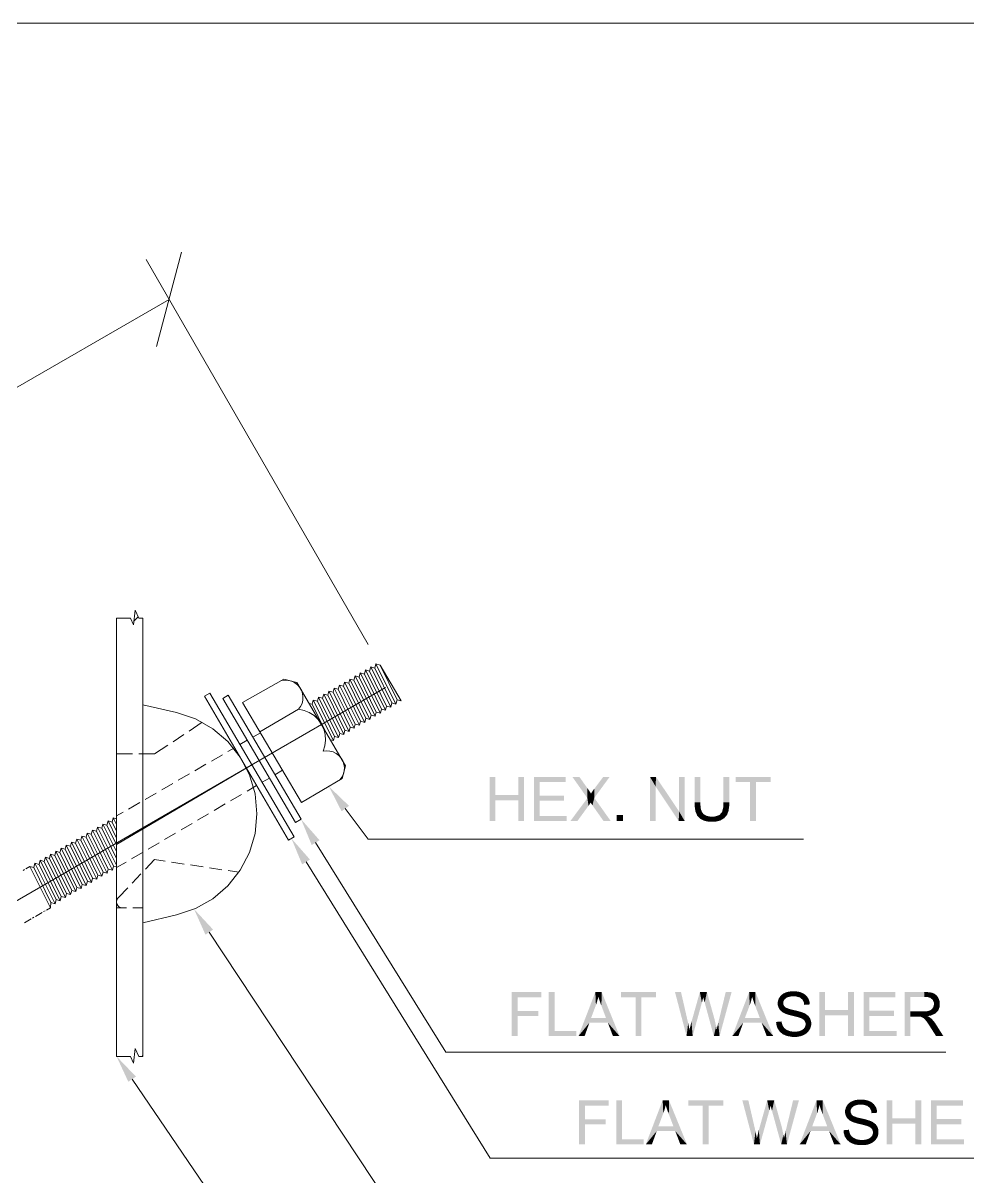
# Model space of a CAD drawing. Header units: millimetres. Extents: x 2 to 579, y 1 to 405.
# Drawn here: x 221.03 to 239.55, y 128.63 to 151.24 of the extents above; entities that cross this region are included whole.
import ezdxf

# ---------------------------------------------------------------- set-up
doc = ezdxf.new("R2010")
doc.units = ezdxf.units.MM
doc.linetypes.add('XKITLINE00', pattern=[0])
doc.layers.add('LinkedObject', color=7, linetype='Continuous', lineweight=0)

# ---------------------------------------------------------------- blocks, each defined once
blk = doc.blocks.new('*A4')
at = {"layer": 'LinkedObject'}
for color, points in [(7, [(230.288, 136.115), (230.174, 135.606), (230.174, 136.47)]), (7, [(230.288, 136.115), (230.174, 136.47), (230.288, 136.47)]), (7, [(230.851, 136.47), (230.737, 136.115), (230.737, 136.47)]), (7, [(230.737, 136.013), (230.737, 136.115), (230.851, 136.47)]), (7, [(230.737, 136.013), (230.851, 136.47), (230.851, 135.606)]), (7, [(231.157, 136.104), (231.043, 135.606), (231.043, 136.47)]), (7, [(231.157, 136.104), (231.043, 136.47), (231.157, 136.368)]), (7, [(231.667, 136.368), (231.043, 136.47), (231.667, 136.47)]), (7, [(231.157, 136.368), (231.043, 136.47), (231.667, 136.368)]), (7, [(231.934, 136.47), (232.091, 136.054), (231.797, 136.47)]), (7, [(232.091, 136.25), (232.091, 136.054), (231.934, 136.47)]), (7, [(232.226, 136.06), (232.228, 136.24), (232.526, 136.47)]), (7, [(232.526, 136.47), (232.228, 136.24), (232.401, 136.47)]), (7, [(233.319, 136.47), (233.428, 136.285), (233.319, 135.606)]), (7, [(233.428, 136.285), (233.319, 136.47), (233.436, 136.47)]), (7, [(233.428, 136.285), (233.436, 136.47), (233.881, 135.606)]), (7, [(233.881, 135.606), (233.436, 136.47), (233.889, 135.792)]), (7, [(233.999, 136.47), (233.889, 135.792), (233.889, 136.47)]), (7, [(233.999, 135.606), (233.889, 135.792), (233.999, 136.47)]), (7, [(234.307, 136.47), (234.193, 135.971), (234.193, 136.47)]), (7, [(234.307, 135.972), (234.193, 135.971), (234.307, 136.47)]), (7, [(234.872, 136.47), (234.758, 135.972), (234.758, 136.47)]), (7, [(234.872, 135.971), (234.758, 135.972), (234.872, 136.47)]), (7, [(234.997, 136.47), (235.282, 136.368), (234.997, 136.368)]), (7, [(235.396, 136.368), (235.282, 136.368), (234.997, 136.47)]), (7, [(235.396, 136.368), (234.997, 136.47), (235.682, 136.47)]), (7, [(235.282, 135.606), (235.396, 136.368), (235.396, 135.606)]), (7, [(235.282, 136.368), (235.396, 136.368), (235.282, 135.606)]), (7, [(235.396, 136.368), (235.682, 136.47), (235.682, 136.368)]), (6, [(227.417, 135.904), (227.272, 135.797), (227.022, 136.284)]), (7, [(230.288, 136.013), (230.174, 135.606), (230.288, 136.115)]), (7, [(230.288, 136.115), (230.737, 136.013), (230.288, 136.013)]), (7, [(230.737, 136.115), (230.737, 136.013), (230.288, 136.115)]), (7, [(231.157, 136.002), (231.043, 135.606), (231.157, 136.104)]), (7, [(231.635, 136.002), (231.157, 136.104), (231.635, 136.104)]), (7, [(231.157, 136.002), (231.157, 136.104), (231.635, 136.002)]), (7, [(232.116, 136.215), (232.091, 136.054), (232.091, 136.25)]), (7, [(232.15, 136.162), (232.091, 136.054), (232.116, 136.215)]), (7, [(232.16, 136.144), (232.091, 136.054), (232.15, 136.162)]), (7, [(232.091, 136.054), (232.16, 136.144), (232.226, 136.06)]), (7, [(232.174, 136.166), (232.226, 136.06), (232.16, 136.144)]), (7, [(232.208, 136.215), (232.226, 136.06), (232.174, 136.166)]), (7, [(232.228, 136.24), (232.226, 136.06), (232.208, 136.215)]), (7, [(233.319, 135.606), (233.428, 136.285), (233.428, 135.606)]), (7, [(230.174, 135.606), (230.288, 136.013), (230.288, 135.606)]), (7, [(230.737, 136.013), (230.851, 135.606), (230.737, 135.606)]), (7, [(231.157, 135.708), (231.043, 135.606), (231.157, 136.002)]), (7, [(232.091, 136.054), (232.113, 135.906), (231.757, 135.606)]), (7, [(231.757, 135.606), (232.113, 135.906), (231.895, 135.606)]), (7, [(232.226, 136.06), (232.154, 135.968), (232.091, 136.054)]), (7, [(232.113, 135.906), (232.091, 136.054), (232.12, 135.915)]), (7, [(232.12, 135.915), (232.091, 136.054), (232.14, 135.946)]), (7, [(232.14, 135.946), (232.091, 136.054), (232.154, 135.968)]), (7, [(232.154, 135.968), (232.226, 136.06), (232.163, 135.954)]), (7, [(232.163, 135.954), (232.226, 136.06), (232.181, 135.927)]), (7, [(232.181, 135.927), (232.226, 136.06), (232.19, 135.914)]), (7, [(232.19, 135.914), (232.226, 136.06), (232.408, 135.606)]), (7, [(232.408, 135.606), (232.226, 136.06), (232.549, 135.606)]), (7, [(234.307, 135.972), (234.193, 135.903), (234.193, 135.971)]), (7, [(234.307, 135.915), (234.193, 135.903), (234.307, 135.972)]), (7, [(234.307, 135.915), (234.226, 135.755), (234.193, 135.903)]), (7, [(234.193, 135.903), (234.226, 135.755), (234.209, 135.794)]), (7, [(234.317, 135.832), (234.226, 135.755), (234.307, 135.915)]), (7, [(234.731, 135.78), (234.872, 135.971), (234.843, 135.764)]), (7, [(234.758, 135.89), (234.872, 135.971), (234.731, 135.78)]), (7, [(234.872, 135.971), (234.758, 135.89), (234.758, 135.972)]), (7, [(234.843, 135.764), (234.872, 135.971), (234.857, 135.803)]), (7, [(234.857, 135.803), (234.872, 135.971), (234.872, 135.906)]), (6, [(226.839, 135.231), (226.686, 135.136), (226.477, 135.642)]), (7, [(231.043, 135.606), (231.157, 135.708), (231.687, 135.606)]), (7, [(231.687, 135.606), (231.157, 135.708), (231.687, 135.708)]), (7, [(232.787, 135.727), (232.666, 135.606), (232.666, 135.727)]), (7, [(232.787, 135.606), (232.666, 135.606), (232.787, 135.727)]), (7, [(233.889, 135.792), (233.999, 135.606), (233.881, 135.606)]), (7, [(234.226, 135.755), (234.317, 135.832), (234.328, 135.806)]), (7, [(234.338, 135.779), (234.226, 135.755), (234.328, 135.806)]), (7, [(234.338, 135.779), (234.336, 135.634), (234.226, 135.755)]), (7, [(234.226, 135.755), (234.336, 135.634), (234.242, 135.715)]), (7, [(234.242, 135.715), (234.336, 135.634), (234.297, 135.654)]), (7, [(234.374, 135.738), (234.336, 135.634), (234.338, 135.779)]), (7, [(234.336, 135.634), (234.374, 135.738), (234.4, 135.723)]), (7, [(234.425, 135.709), (234.336, 135.634), (234.4, 135.723)]), (7, [(234.425, 135.709), (234.535, 135.592), (234.336, 135.634)]), (7, [(234.488, 135.695), (234.535, 135.592), (234.425, 135.709)]), (7, [(234.535, 135.592), (234.488, 135.695), (234.525, 135.695)]), (7, [(234.588, 135.695), (234.535, 135.592), (234.525, 135.695)]), (7, [(234.535, 135.592), (234.588, 135.695), (234.597, 135.592)]), (7, [(234.736, 135.64), (234.588, 135.695), (234.678, 135.723)]), (7, [(234.698, 135.616), (234.588, 135.695), (234.736, 135.64)]), (7, [(234.597, 135.592), (234.588, 135.695), (234.698, 135.616)]), (7, [(234.704, 135.752), (234.775, 135.664), (234.678, 135.723)]), (7, [(234.678, 135.723), (234.775, 135.664), (234.736, 135.64)]), (7, [(234.843, 135.764), (234.704, 135.752), (234.731, 135.78)]), (7, [(234.828, 135.726), (234.704, 135.752), (234.843, 135.764)]), (7, [(234.775, 135.664), (234.704, 135.752), (234.828, 135.726)]), (7, [(234.336, 135.634), (234.535, 135.592), (234.375, 135.613)]), (7, [(234.375, 135.613), (234.535, 135.592), (234.474, 135.592)]), (6, [(226.651, 134.852), (226.498, 134.757), (226.289, 135.263)]), (6, [(224.753, 133.479), (224.603, 133.379), (224.38, 133.879)]), (7, [(230.722, 131.887), (230.608, 131.392), (230.608, 132.256)]), (7, [(230.722, 131.887), (230.608, 132.256), (230.722, 132.154)]), (7, [(231.191, 132.154), (230.608, 132.256), (231.191, 132.256)]), (7, [(230.722, 132.154), (230.608, 132.256), (231.191, 132.154)]), (7, [(231.448, 132.256), (231.334, 131.392), (231.334, 132.256)]), (7, [(231.448, 131.494), (231.334, 131.392), (231.448, 132.256)]), (7, [(232.247, 132.256), (232.258, 132), (231.915, 131.392)]), (7, [(232.258, 132), (232.247, 132.256), (232.273, 132.041)]), (7, [(232.273, 132.041), (232.247, 132.256), (232.296, 132.124)]), (7, [(232.296, 132.124), (232.247, 132.256), (232.305, 132.166)]), (7, [(232.37, 132.256), (232.305, 132.166), (232.247, 132.256)]), (7, [(232.305, 132.166), (232.37, 132.256), (232.315, 132.13)]), (7, [(232.315, 132.13), (232.37, 132.256), (232.346, 132.04)]), (7, [(232.346, 132.04), (232.37, 132.256), (232.366, 131.986)]), (7, [(232.366, 131.986), (232.37, 132.256), (232.456, 131.747)]), (7, [(232.456, 131.747), (232.37, 132.256), (232.492, 131.654)]), (7, [(232.492, 131.654), (232.37, 132.256), (232.722, 131.392)]), (7, [(232.749, 132.256), (233.034, 132.154), (232.749, 132.154)]), (7, [(233.148, 132.154), (233.034, 132.154), (232.749, 132.256)]), (7, [(233.148, 132.154), (232.749, 132.256), (233.434, 132.256)]), (7, [(233.148, 132.154), (233.434, 132.256), (233.434, 132.154)]), (7, [(233.926, 132.256), (234.035, 131.392), (233.808, 132.256)]), (7, [(234.056, 131.69), (234.035, 131.392), (233.926, 132.256)]), (7, [(234.296, 132.256), (234.336, 132.05), (234.132, 131.673)]), (7, [(234.336, 132.05), (234.296, 132.256), (234.342, 132.071)]), (7, [(234.342, 132.071), (234.296, 132.256), (234.355, 132.122)]), (7, [(234.355, 132.122), (234.296, 132.256), (234.362, 132.152)]), (7, [(234.434, 132.256), (234.362, 132.152), (234.296, 132.256)]), (7, [(234.362, 132.152), (234.434, 132.256), (234.364, 132.142)]), (7, [(234.364, 132.142), (234.434, 132.256), (234.378, 132.092)]), (7, [(234.378, 132.092), (234.434, 132.256), (234.39, 132.05)]), (7, [(234.39, 132.05), (234.434, 132.256), (234.557, 131.819)]), (7, [(234.918, 132.256), (234.668, 131.701), (234.803, 132.256)]), (7, [(234.682, 131.392), (234.668, 131.701), (234.918, 132.256)]), (7, [(235.262, 132.256), (235.274, 132), (234.93, 131.392)]), (7, [(235.274, 132), (235.262, 132.256), (235.288, 132.041)]), (7, [(235.288, 132.041), (235.262, 132.256), (235.312, 132.124)]), (7, [(235.312, 132.124), (235.262, 132.256), (235.32, 132.166)]), (7, [(235.385, 132.256), (235.32, 132.166), (235.262, 132.256)]), (7, [(235.32, 132.166), (235.385, 132.256), (235.331, 132.13)]), (7, [(235.331, 132.13), (235.385, 132.256), (235.361, 132.04)]), (7, [(235.361, 132.04), (235.385, 132.256), (235.381, 131.986)]), (7, [(235.381, 131.986), (235.385, 132.256), (235.472, 131.747)]), (7, [(235.472, 131.747), (235.385, 132.256), (235.507, 131.654)]), (7, [(235.507, 131.654), (235.385, 132.256), (235.738, 131.392)]), (7, [(236.004, 132.256), (236.08, 132.17), (235.969, 132.242)]), (7, [(236.084, 132.271), (236.08, 132.17), (236.004, 132.256)]), (7, [(236.127, 132.271), (236.08, 132.17), (236.084, 132.271)]), (7, [(236.08, 132.17), (236.127, 132.271), (236.132, 132.17)]), (7, [(236.127, 132.271), (236.181, 132.17), (236.132, 132.17)]), (7, [(236.26, 132.256), (236.127, 132.271), (236.175, 132.271)]), (7, [(236.296, 132.24), (236.127, 132.271), (236.26, 132.256)]), (7, [(236.257, 132.149), (236.127, 132.271), (236.296, 132.24)]), (7, [(236.181, 132.17), (236.127, 132.271), (236.257, 132.149)]), (7, [(236.751, 131.901), (236.637, 131.392), (236.637, 132.256)]), (7, [(236.751, 131.901), (236.637, 132.256), (236.751, 132.256)]), (7, [(237.315, 132.256), (237.201, 131.901), (237.201, 132.256)]), (7, [(237.201, 131.799), (237.201, 131.901), (237.315, 132.256)]), (7, [(237.201, 131.799), (237.315, 132.256), (237.315, 131.392)]), (7, [(237.621, 131.89), (237.507, 131.392), (237.507, 132.256)]), (7, [(237.621, 131.89), (237.507, 132.256), (237.621, 132.154)]), (7, [(238.131, 132.154), (237.507, 132.256), (238.131, 132.256)]), (7, [(237.621, 132.154), (237.507, 132.256), (238.131, 132.154)]), (7, [(238.425, 131.875), (238.311, 131.392), (238.311, 132.256)]), (7, [(238.311, 132.256), (238.425, 132.161), (238.425, 131.875)]), (7, [(238.698, 132.161), (238.311, 132.256), (238.693, 132.256)]), (7, [(238.425, 132.161), (238.311, 132.256), (238.698, 132.161)]), (7, [(238.693, 132.256), (238.746, 132.161), (238.698, 132.161)]), (7, [(238.839, 132.245), (238.693, 132.256), (238.751, 132.256)]), (7, [(238.869, 132.233), (238.693, 132.256), (238.839, 132.245)]), (7, [(238.816, 132.142), (238.693, 132.256), (238.869, 132.233)]), (7, [(238.746, 132.161), (238.693, 132.256), (238.816, 132.142)]), (7, [(233.034, 131.392), (233.148, 132.154), (233.148, 131.392)]), (7, [(233.034, 132.154), (233.148, 132.154), (233.034, 131.392)]), (7, [(234.132, 131.673), (234.336, 132.05), (234.154, 131.392)]), (7, [(234.557, 131.819), (234.57, 131.392), (234.39, 132.05)]), (7, [(235.861, 132.155), (235.823, 132.033), (235.842, 132.127)]), (7, [(235.957, 132.113), (235.823, 132.033), (235.861, 132.155)]), (7, [(235.842, 132.127), (235.823, 132.033), (235.823, 132.065)]), (7, [(235.933, 132.067), (235.823, 132.033), (235.957, 132.113)]), (7, [(235.823, 132.033), (235.933, 132.067), (235.933, 132.04)]), (7, [(235.933, 132.017), (235.823, 132.033), (235.933, 132.04)]), (7, [(235.823, 132.033), (235.933, 132.017), (235.823, 132.003)]), (7, [(235.879, 132.184), (235.981, 132.132), (235.861, 132.155)]), (7, [(235.861, 132.155), (235.981, 132.132), (235.957, 132.113)]), (7, [(235.933, 132.227), (235.981, 132.132), (235.879, 132.184)]), (7, [(236.004, 132.151), (235.933, 132.227), (235.969, 132.242)]), (7, [(235.981, 132.132), (235.933, 132.227), (236.004, 132.151)]), (7, [(235.969, 132.242), (236.08, 132.17), (236.004, 132.151)]), (7, [(236.296, 132.24), (236.282, 132.128), (236.257, 132.149)]), (7, [(236.333, 132.225), (236.282, 132.128), (236.296, 132.24)]), (7, [(236.282, 132.128), (236.333, 132.225), (236.308, 132.107)]), (7, [(236.308, 132.107), (236.333, 132.225), (236.409, 132.149)]), (7, [(236.409, 132.149), (236.337, 132.045), (236.308, 132.107)]), (7, [(236.409, 132.149), (236.333, 132.225), (236.389, 132.179)]), (7, [(236.429, 132.119), (236.337, 132.045), (236.409, 132.149)]), (7, [(236.45, 132.051), (236.337, 132.045), (236.429, 132.119)]), (7, [(236.452, 132.013), (236.337, 132.045), (236.45, 132.051)]), (7, [(236.337, 132.045), (236.452, 132.013), (236.342, 132.004)]), (7, [(238.869, 132.233), (238.838, 132.122), (238.816, 132.142)]), (7, [(238.899, 132.221), (238.838, 132.122), (238.869, 132.233)]), (7, [(238.838, 132.122), (238.899, 132.221), (238.861, 132.102)]), (7, [(238.861, 132.102), (238.899, 132.221), (238.964, 132.151)]), (7, [(238.964, 132.151), (238.883, 132.052), (238.861, 132.102)]), (7, [(238.871, 131.961), (239, 132.021), (238.941, 131.866)]), (7, [(238.883, 132), (239, 132.021), (238.871, 131.961)]), (7, [(238.982, 132.121), (238.883, 132.052), (238.964, 132.151)]), (7, [(239, 132.056), (238.883, 132.052), (238.982, 132.121)]), (7, [(239, 132.021), (238.883, 132.052), (239, 132.056)]), (7, [(238.883, 132.052), (239, 132.021), (238.883, 132.021)]), (7, [(239, 132.021), (238.883, 132), (238.883, 132.021)]), (7, [(238.964, 132.151), (238.899, 132.221), (238.947, 132.18)]), (7, [(238.941, 131.866), (239, 132.021), (238.971, 131.897)]), (7, [(238.971, 131.897), (239, 132.021), (239, 131.975)]), (7, [(230.722, 131.785), (230.608, 131.392), (230.722, 131.887)]), (7, [(231.128, 131.785), (230.722, 131.887), (231.128, 131.887)]), (7, [(230.722, 131.785), (230.722, 131.887), (231.128, 131.785)]), (7, [(231.915, 131.392), (232.258, 132), (232.163, 131.747)]), (7, [(234.58, 131.737), (234.57, 131.392), (234.557, 131.819)]), (7, [(234.93, 131.392), (235.274, 132), (235.178, 131.747)]), (7, [(235.823, 132.003), (235.933, 132.017), (235.839, 131.949)]), (7, [(235.839, 131.949), (235.933, 132.017), (235.854, 131.925)]), (7, [(235.854, 131.925), (235.933, 132.017), (235.95, 131.979)]), (7, [(235.95, 131.979), (235.915, 131.861), (235.854, 131.925)]), (7, [(235.854, 131.925), (235.915, 131.861), (235.869, 131.901)]), (7, [(235.967, 131.964), (235.915, 131.861), (235.95, 131.979)]), (7, [(235.915, 131.861), (235.967, 131.964), (235.946, 131.845)]), (7, [(235.946, 131.845), (235.967, 131.964), (235.983, 131.949)]), (7, [(235.946, 131.845), (235.983, 131.949), (235.969, 131.832)]), (7, [(235.969, 131.832), (235.983, 131.949), (236.053, 131.805)]), (7, [(236.053, 131.805), (235.983, 131.949), (236.069, 131.918)]), (7, [(236.053, 131.805), (236.069, 131.918), (236.112, 131.791)]), (7, [(236.112, 131.791), (236.069, 131.918), (236.139, 131.902)]), (7, [(236.112, 131.791), (236.139, 131.902), (236.172, 131.776)]), (7, [(236.172, 131.776), (236.139, 131.902), (236.209, 131.886)]), (7, [(236.172, 131.776), (236.209, 131.886), (236.249, 131.755)]), (7, [(236.249, 131.755), (236.209, 131.886), (236.266, 131.748)]), (7, [(236.266, 131.748), (236.209, 131.886), (236.293, 131.738)]), (7, [(236.304, 131.859), (236.293, 131.738), (236.209, 131.886)]), (7, [(236.33, 131.847), (236.293, 131.738), (236.304, 131.859)]), (7, [(236.293, 131.738), (236.33, 131.847), (236.332, 131.713)]), (7, [(236.332, 131.713), (236.33, 131.847), (236.368, 131.83)]), (7, [(236.332, 131.713), (236.368, 131.83), (236.344, 131.697)]), (7, [(236.344, 131.697), (236.368, 131.83), (236.356, 131.682)]), (7, [(236.368, 131.83), (236.442, 131.759), (236.356, 131.682)]), (7, [(236.442, 131.759), (236.368, 131.83), (236.424, 131.786)]), (7, [(236.751, 131.799), (236.637, 131.392), (236.751, 131.901)]), (7, [(236.637, 131.392), (236.751, 131.799), (236.751, 131.392)]), (7, [(236.751, 131.901), (237.201, 131.799), (236.751, 131.799)]), (7, [(237.201, 131.901), (237.201, 131.799), (236.751, 131.901)]), (7, [(237.201, 131.799), (237.315, 131.392), (237.201, 131.392)]), (7, [(237.621, 131.788), (237.507, 131.392), (237.621, 131.89)]), (7, [(238.099, 131.788), (237.621, 131.89), (238.099, 131.89)]), (7, [(237.621, 131.788), (237.621, 131.89), (238.099, 131.788)]), (7, [(238.425, 131.875), (238.425, 131.776), (238.311, 131.392)]), (7, [(238.557, 131.776), (238.425, 131.875), (238.67, 131.875)]), (7, [(238.425, 131.776), (238.425, 131.875), (238.557, 131.776)]), (7, [(238.557, 131.776), (238.67, 131.875), (238.579, 131.776)]), (7, [(238.579, 131.776), (238.67, 131.875), (238.611, 131.774)]), (7, [(238.611, 131.774), (238.67, 131.875), (238.621, 131.772)]), (7, [(238.621, 131.772), (238.67, 131.875), (238.634, 131.769)]), (7, [(238.634, 131.769), (238.67, 131.875), (238.66, 131.757)]), (7, [(238.66, 131.757), (238.67, 131.875), (238.709, 131.875)]), (7, [(238.66, 131.757), (238.709, 131.875), (238.673, 131.749)]), (7, [(238.709, 131.875), (238.757, 131.785), (238.673, 131.749)]), (7, [(238.771, 131.883), (238.757, 131.785), (238.709, 131.875)]), (7, [(238.757, 131.785), (238.771, 131.883), (238.819, 131.794)]), (7, [(238.793, 131.892), (238.941, 131.866), (238.771, 131.883)]), (7, [(238.911, 131.834), (238.771, 131.883), (238.941, 131.866)]), (7, [(238.819, 131.794), (238.771, 131.883), (238.911, 131.834)]), (7, [(238.815, 131.9), (238.941, 131.866), (238.793, 131.892)]), (7, [(238.941, 131.866), (238.815, 131.9), (238.848, 131.926)]), (7, [(238.86, 131.943), (238.941, 131.866), (238.848, 131.926)]), (7, [(238.871, 131.961), (238.941, 131.866), (238.86, 131.943)]), (7, [(230.608, 131.392), (230.722, 131.785), (230.722, 131.392)]), (7, [(232.13, 131.654), (231.915, 131.392), (232.163, 131.747)]), (7, [(231.915, 131.392), (232.13, 131.654), (232.036, 131.392)]), (7, [(232.163, 131.747), (232.492, 131.654), (232.13, 131.654)]), (7, [(232.456, 131.747), (232.492, 131.654), (232.163, 131.747)]), (7, [(232.492, 131.654), (232.722, 131.392), (232.592, 131.392)]), (7, [(234.067, 131.645), (234.035, 131.392), (234.056, 131.69)]), (7, [(234.085, 131.557), (234.035, 131.392), (234.067, 131.645)]), (7, [(234.109, 131.582), (234.154, 131.392), (234.092, 131.513)]), (7, [(234.129, 131.662), (234.154, 131.392), (234.109, 131.582)]), (7, [(234.132, 131.673), (234.154, 131.392), (234.129, 131.662)]), (7, [(234.614, 131.585), (234.57, 131.392), (234.58, 131.737)]), (7, [(234.625, 131.513), (234.57, 131.392), (234.614, 131.585)]), (7, [(234.655, 131.648), (234.682, 131.392), (234.633, 131.554)]), (7, [(234.668, 131.701), (234.682, 131.392), (234.655, 131.648)]), (7, [(235.146, 131.654), (234.93, 131.392), (235.178, 131.747)]), (7, [(234.93, 131.392), (235.146, 131.654), (235.051, 131.392)]), (7, [(235.178, 131.747), (235.507, 131.654), (235.146, 131.654)]), (7, [(235.472, 131.747), (235.507, 131.654), (235.178, 131.747)]), (7, [(235.507, 131.654), (235.738, 131.392), (235.607, 131.392)]), (7, [(235.903, 131.647), (235.791, 131.67), (235.899, 131.679)]), (7, [(235.791, 131.67), (235.839, 131.515), (235.793, 131.626)]), (7, [(235.903, 131.647), (235.839, 131.515), (235.791, 131.67)]), (7, [(235.793, 131.626), (235.839, 131.515), (235.816, 131.549)]), (7, [(235.921, 131.593), (235.839, 131.515), (235.903, 131.647)]), (7, [(235.839, 131.515), (235.921, 131.593), (235.861, 131.48)]), (7, [(235.861, 131.48), (235.921, 131.593), (235.923, 131.429)]), (7, [(235.935, 131.573), (235.923, 131.429), (235.921, 131.593)]), (7, [(235.949, 131.552), (235.923, 131.429), (235.935, 131.573)]), (7, [(236.356, 131.57), (236.458, 131.537), (236.343, 131.553)]), (7, [(236.356, 131.682), (236.442, 131.759), (236.368, 131.647)]), (7, [(236.356, 131.57), (236.478, 131.636), (236.458, 131.537)]), (7, [(236.368, 131.607), (236.478, 131.636), (236.356, 131.57)]), (7, [(236.368, 131.647), (236.442, 131.759), (236.46, 131.732)]), (7, [(236.368, 131.647), (236.46, 131.732), (236.368, 131.627)]), (7, [(236.368, 131.627), (236.46, 131.732), (236.368, 131.607)]), (7, [(236.46, 131.732), (236.478, 131.636), (236.368, 131.607)]), (7, [(236.458, 131.537), (236.478, 131.636), (236.478, 131.602)]), (7, [(236.478, 131.636), (236.46, 131.732), (236.478, 131.671)]), (7, [(237.621, 131.494), (237.507, 131.392), (237.621, 131.788)]), (7, [(238.311, 131.392), (238.425, 131.776), (238.425, 131.392)]), (7, [(238.673, 131.749), (238.757, 131.785), (238.686, 131.741)]), (7, [(238.757, 131.785), (238.715, 131.712), (238.686, 131.741)]), (7, [(238.78, 131.775), (238.715, 131.712), (238.757, 131.785)]), (7, [(238.715, 131.712), (238.78, 131.775), (238.731, 131.691)]), (7, [(238.731, 131.691), (238.78, 131.775), (238.747, 131.671)]), (7, [(238.747, 131.671), (238.78, 131.775), (238.826, 131.742)]), (7, [(238.826, 131.742), (238.788, 131.611), (238.747, 131.671)]), (7, [(238.826, 131.742), (238.78, 131.775), (238.814, 131.753)]), (7, [(238.851, 131.719), (238.788, 131.611), (238.826, 131.742)]), (7, [(238.899, 131.662), (238.788, 131.611), (238.851, 131.719)]), (7, [(238.788, 131.611), (238.899, 131.662), (238.813, 131.572)]), (7, [(238.813, 131.572), (238.899, 131.662), (238.921, 131.628)]), (7, [(238.813, 131.572), (238.921, 131.628), (238.927, 131.392)]), (7, [(238.927, 131.392), (238.921, 131.628), (239.07, 131.392)]), (7, [(231.334, 131.392), (231.448, 131.494), (231.873, 131.392)]), (7, [(231.873, 131.392), (231.448, 131.494), (231.873, 131.494)]), (7, [(234.092, 131.513), (234.035, 131.392), (234.085, 131.557)]), (7, [(234.092, 131.513), (234.154, 131.392), (234.035, 131.392)]), (7, [(234.625, 131.513), (234.682, 131.392), (234.57, 131.392)]), (7, [(234.633, 131.554), (234.682, 131.392), (234.625, 131.513)]), (7, [(235.949, 131.552), (235.963, 131.412), (235.923, 131.429)]), (7, [(235.992, 131.518), (235.963, 131.412), (235.949, 131.552)]), (7, [(235.963, 131.412), (235.992, 131.518), (236.002, 131.395)]), (7, [(236.022, 131.505), (236.002, 131.395), (235.992, 131.518)]), (7, [(236.051, 131.492), (236.002, 131.395), (236.022, 131.505)]), (7, [(236.051, 131.492), (236.1, 131.378), (236.002, 131.395)]), (7, [(236.117, 131.48), (236.1, 131.378), (236.051, 131.492)]), (7, [(236.117, 131.48), (236.159, 131.378), (236.1, 131.378)]), (7, [(236.154, 131.48), (236.159, 131.378), (236.117, 131.48)]), (7, [(236.154, 131.48), (236.205, 131.378), (236.159, 131.378)]), (7, [(236.187, 131.48), (236.205, 131.378), (236.154, 131.48)]), (7, [(236.244, 131.489), (236.325, 131.412), (236.187, 131.48)]), (7, [(236.187, 131.48), (236.325, 131.412), (236.205, 131.378)]), (7, [(236.205, 131.378), (236.325, 131.412), (236.288, 131.395)]), (7, [(236.269, 131.499), (236.418, 131.476), (236.244, 131.489)]), (7, [(236.362, 131.428), (236.244, 131.489), (236.418, 131.476)]), (7, [(236.325, 131.412), (236.244, 131.489), (236.362, 131.428)]), (7, [(236.294, 131.509), (236.418, 131.476), (236.269, 131.499)]), (7, [(236.331, 131.536), (236.438, 131.506), (236.294, 131.509)]), (7, [(236.294, 131.509), (236.438, 131.506), (236.418, 131.476)]), (7, [(236.343, 131.553), (236.458, 131.537), (236.331, 131.536)]), (7, [(236.438, 131.506), (236.331, 131.536), (236.458, 131.537)]), (7, [(237.507, 131.392), (237.621, 131.494), (238.151, 131.392)]), (7, [(238.151, 131.392), (237.621, 131.494), (238.151, 131.494)]), (6, [(223.239, 130.6), (223.09, 130.498), (222.86, 130.995)]), (7, [(232.043, 129.765), (231.929, 129.271), (231.929, 130.135)]), (7, [(232.043, 129.765), (231.929, 130.135), (232.043, 130.033)]), (7, [(232.511, 130.033), (231.929, 130.135), (232.511, 130.135)]), (7, [(232.043, 130.033), (231.929, 130.135), (232.511, 130.033)]), (7, [(232.769, 130.135), (232.655, 129.271), (232.655, 130.135)]), (7, [(232.769, 129.373), (232.655, 129.271), (232.769, 130.135)]), (7, [(233.567, 130.135), (233.579, 129.879), (233.236, 129.271)]), (7, [(233.579, 129.879), (233.567, 130.135), (233.594, 129.92)]), (7, [(233.594, 129.92), (233.567, 130.135), (233.617, 130.002)]), (7, [(233.617, 130.002), (233.567, 130.135), (233.625, 130.044)]), (7, [(233.69, 130.135), (233.625, 130.044), (233.567, 130.135)]), (7, [(233.625, 130.044), (233.69, 130.135), (233.636, 130.009)]), (7, [(233.636, 130.009), (233.69, 130.135), (233.666, 129.919)]), (7, [(233.666, 129.919), (233.69, 130.135), (233.687, 129.864)]), (7, [(233.687, 129.864), (233.69, 130.135), (233.777, 129.626)]), (7, [(233.777, 129.626), (233.69, 130.135), (233.813, 129.533)]), (7, [(233.813, 129.533), (233.69, 130.135), (234.043, 129.271)]), (7, [(234.07, 130.135), (234.354, 130.033), (234.07, 130.033)]), (7, [(234.468, 130.033), (234.354, 130.033), (234.07, 130.135)]), (7, [(234.468, 130.033), (234.07, 130.135), (234.754, 130.135)]), (7, [(234.354, 129.271), (234.468, 130.033), (234.468, 129.271)]), (7, [(234.354, 130.033), (234.468, 130.033), (234.354, 129.271)]), (7, [(234.468, 130.033), (234.754, 130.135), (234.754, 130.033)]), (7, [(235.246, 130.135), (235.356, 129.271), (235.128, 130.135)]), (7, [(235.377, 129.568), (235.356, 129.271), (235.246, 130.135)]), (7, [(235.617, 130.135), (235.657, 129.929), (235.452, 129.551)]), (7, [(235.657, 129.929), (235.617, 130.135), (235.662, 129.95)]), (7, [(235.662, 129.95), (235.617, 130.135), (235.675, 130.001)]), (7, [(235.675, 130.001), (235.617, 130.135), (235.683, 130.03)]), (7, [(235.754, 130.135), (235.683, 130.03), (235.617, 130.135)]), (7, [(235.683, 130.03), (235.754, 130.135), (235.685, 130.021)]), (7, [(235.685, 130.021), (235.754, 130.135), (235.699, 129.97)]), (7, [(235.699, 129.97), (235.754, 130.135), (235.71, 129.929)]), (7, [(235.71, 129.929), (235.754, 130.135), (235.878, 129.697)]), (7, [(236.239, 130.135), (235.989, 129.579), (236.124, 130.135)]), (7, [(236.003, 129.271), (235.989, 129.579), (236.239, 130.135)]), (7, [(236.583, 130.135), (236.594, 129.879), (236.251, 129.271)]), (7, [(236.594, 129.879), (236.583, 130.135), (236.609, 129.92)]), (7, [(236.609, 129.92), (236.583, 130.135), (236.632, 130.002)]), (7, [(236.632, 130.002), (236.583, 130.135), (236.641, 130.044)]), (7, [(236.706, 130.135), (236.641, 130.044), (236.583, 130.135)]), (7, [(236.641, 130.044), (236.706, 130.135), (236.651, 130.009)]), (7, [(236.651, 130.009), (236.706, 130.135), (236.682, 129.919)]), (7, [(236.682, 129.919), (236.706, 130.135), (236.702, 129.864)]), (7, [(236.702, 129.864), (236.706, 130.135), (236.792, 129.626)]), (7, [(236.792, 129.626), (236.706, 130.135), (236.828, 129.533)]), (7, [(236.828, 129.533), (236.706, 130.135), (237.058, 129.271)]), (7, [(237.181, 130.034), (237.144, 129.911), (237.163, 130.005)]), (7, [(237.277, 129.991), (237.144, 129.911), (237.181, 130.034)]), (7, [(237.163, 130.005), (237.144, 129.911), (237.144, 129.944)]), (7, [(237.254, 129.945), (237.144, 129.911), (237.277, 129.991)]), (7, [(237.2, 130.062), (237.301, 130.01), (237.181, 130.034)]), (7, [(237.181, 130.034), (237.301, 130.01), (237.277, 129.991)]), (7, [(237.254, 130.105), (237.301, 130.01), (237.2, 130.062)]), (7, [(237.325, 130.029), (237.254, 130.105), (237.289, 130.12)]), (7, [(237.301, 130.01), (237.254, 130.105), (237.325, 130.029)]), (7, [(237.325, 130.135), (237.4, 130.048), (237.289, 130.12)]), (7, [(237.289, 130.12), (237.4, 130.048), (237.325, 130.029)]), (7, [(237.404, 130.149), (237.4, 130.048), (237.325, 130.135)]), (7, [(237.448, 130.149), (237.4, 130.048), (237.404, 130.149)]), (7, [(237.4, 130.048), (237.448, 130.149), (237.452, 130.048)]), (7, [(237.448, 130.149), (237.502, 130.048), (237.452, 130.048)]), (7, [(237.58, 130.134), (237.448, 130.149), (237.496, 130.149)]), (7, [(237.617, 130.118), (237.448, 130.149), (237.58, 130.134)]), (7, [(237.577, 130.027), (237.448, 130.149), (237.617, 130.118)]), (7, [(237.502, 130.048), (237.448, 130.149), (237.577, 130.027)]), (7, [(237.617, 130.118), (237.603, 130.006), (237.577, 130.027)]), (7, [(237.654, 130.103), (237.603, 130.006), (237.617, 130.118)]), (7, [(237.603, 130.006), (237.654, 130.103), (237.628, 129.985)]), (7, [(237.628, 129.985), (237.654, 130.103), (237.73, 130.027)]), (7, [(237.73, 130.027), (237.658, 129.923), (237.628, 129.985)]), (7, [(237.73, 130.027), (237.654, 130.103), (237.71, 130.057)]), (7, [(237.75, 129.997), (237.658, 129.923), (237.73, 130.027)]), (7, [(237.771, 129.929), (237.658, 129.923), (237.75, 129.997)]), (7, [(238.072, 129.78), (237.958, 129.271), (237.958, 130.135)]), (7, [(238.072, 129.78), (237.958, 130.135), (238.072, 130.135)]), (7, [(238.635, 130.135), (238.521, 129.78), (238.521, 130.135)]), (7, [(238.521, 129.678), (238.521, 129.78), (238.635, 130.135)]), (7, [(238.521, 129.678), (238.635, 130.135), (238.635, 129.271)]), (7, [(238.941, 129.768), (238.827, 129.271), (238.827, 130.135)]), (7, [(238.941, 129.768), (238.827, 130.135), (238.941, 130.033)]), (7, [(239.452, 130.033), (238.827, 130.135), (239.452, 130.135)]), (7, [(238.941, 130.033), (238.827, 130.135), (239.452, 130.033)]), (7, [(232.043, 129.663), (231.929, 129.271), (232.043, 129.765)]), (7, [(232.448, 129.663), (232.043, 129.765), (232.448, 129.765)]), (7, [(232.043, 129.663), (232.043, 129.765), (232.448, 129.663)]), (7, [(233.236, 129.271), (233.579, 129.879), (233.483, 129.626)]), (7, [(235.452, 129.551), (235.657, 129.929), (235.474, 129.271)]), (7, [(235.878, 129.697), (235.891, 129.271), (235.71, 129.929)]), (7, [(236.251, 129.271), (236.594, 129.879), (236.499, 129.626)]), (7, [(237.144, 129.911), (237.254, 129.945), (237.254, 129.919)]), (7, [(237.254, 129.895), (237.144, 129.911), (237.254, 129.919)]), (7, [(237.144, 129.911), (237.254, 129.895), (237.144, 129.881)]), (7, [(237.144, 129.881), (237.254, 129.895), (237.159, 129.828)]), (7, [(237.159, 129.828), (237.254, 129.895), (237.174, 129.803)]), (7, [(237.174, 129.803), (237.254, 129.895), (237.271, 129.857)]), (7, [(237.271, 129.857), (237.235, 129.739), (237.174, 129.803)]), (7, [(237.174, 129.803), (237.235, 129.739), (237.189, 129.779)]), (7, [(237.287, 129.842), (237.235, 129.739), (237.271, 129.857)]), (7, [(237.235, 129.739), (237.287, 129.842), (237.266, 129.723)]), (7, [(237.266, 129.723), (237.287, 129.842), (237.304, 129.827)]), (7, [(237.266, 129.723), (237.304, 129.827), (237.29, 129.71)]), (7, [(237.29, 129.71), (237.304, 129.827), (237.373, 129.683)]), (7, [(237.373, 129.683), (237.304, 129.827), (237.39, 129.796)]), (7, [(237.373, 129.683), (237.39, 129.796), (237.433, 129.669)]), (7, [(237.433, 129.669), (237.39, 129.796), (237.46, 129.78)]), (7, [(237.433, 129.669), (237.46, 129.78), (237.492, 129.655)]), (7, [(237.492, 129.655), (237.46, 129.78), (237.529, 129.765)]), (7, [(237.492, 129.655), (237.529, 129.765), (237.569, 129.634)]), (7, [(237.569, 129.634), (237.529, 129.765), (237.586, 129.627)]), (7, [(237.586, 129.627), (237.529, 129.765), (237.614, 129.617)]), (7, [(237.625, 129.737), (237.614, 129.617), (237.529, 129.765)]), (7, [(237.772, 129.891), (237.658, 129.923), (237.771, 129.929)]), (7, [(237.658, 129.923), (237.772, 129.891), (237.662, 129.882)]), (7, [(238.072, 129.678), (237.958, 129.271), (238.072, 129.78)]), (7, [(238.072, 129.78), (238.521, 129.678), (238.072, 129.678)]), (7, [(238.521, 129.78), (238.521, 129.678), (238.072, 129.78)]), (7, [(238.941, 129.666), (238.827, 129.271), (238.941, 129.768)]), (7, [(239.42, 129.666), (238.941, 129.768), (239.42, 129.768)]), (7, [(238.941, 129.666), (238.941, 129.768), (239.42, 129.666)]), (7, [(231.929, 129.271), (232.043, 129.663), (232.043, 129.271)]), (7, [(233.451, 129.533), (233.236, 129.271), (233.483, 129.626)]), (7, [(233.236, 129.271), (233.451, 129.533), (233.356, 129.271)]), (7, [(233.483, 129.626), (233.813, 129.533), (233.451, 129.533)]), (7, [(233.777, 129.626), (233.813, 129.533), (233.483, 129.626)]), (7, [(233.813, 129.533), (234.043, 129.271), (233.913, 129.271)]), (7, [(235.387, 129.524), (235.356, 129.271), (235.377, 129.568)]), (7, [(235.449, 129.54), (235.474, 129.271), (235.43, 129.461)]), (7, [(235.452, 129.551), (235.474, 129.271), (235.449, 129.54)]), (7, [(235.901, 129.616), (235.891, 129.271), (235.878, 129.697)]), (7, [(235.934, 129.463), (235.891, 129.271), (235.901, 129.616)]), (7, [(235.989, 129.579), (236.003, 129.271), (235.975, 129.526)]), (7, [(236.466, 129.533), (236.251, 129.271), (236.499, 129.626)]), (7, [(236.251, 129.271), (236.466, 129.533), (236.372, 129.271)]), (7, [(236.499, 129.626), (236.828, 129.533), (236.466, 129.533)]), (7, [(236.792, 129.626), (236.828, 129.533), (236.499, 129.626)]), (7, [(236.828, 129.533), (237.058, 129.271), (236.928, 129.271)]), (7, [(237.224, 129.525), (237.112, 129.548), (237.22, 129.558)]), (7, [(237.112, 129.548), (237.159, 129.393), (237.113, 129.505)]), (7, [(237.224, 129.525), (237.159, 129.393), (237.112, 129.548)]), (7, [(237.651, 129.725), (237.614, 129.617), (237.625, 129.737)]), (7, [(237.614, 129.617), (237.651, 129.725), (237.653, 129.591)]), (7, [(237.653, 129.591), (237.651, 129.725), (237.688, 129.708)]), (7, [(237.653, 129.591), (237.688, 129.708), (237.665, 129.576)]), (7, [(237.665, 129.576), (237.688, 129.708), (237.676, 129.561)]), (7, [(237.688, 129.708), (237.762, 129.637), (237.676, 129.561)]), (7, [(237.676, 129.561), (237.762, 129.637), (237.688, 129.525)]), (7, [(237.762, 129.637), (237.688, 129.708), (237.744, 129.664)]), (7, [(237.688, 129.525), (237.762, 129.637), (237.78, 129.611)]), (7, [(237.688, 129.525), (237.78, 129.611), (237.688, 129.505)]), (7, [(237.688, 129.505), (237.78, 129.611), (237.688, 129.485)]), (7, [(237.78, 129.611), (237.798, 129.515), (237.688, 129.485)]), (7, [(237.798, 129.515), (237.78, 129.611), (237.798, 129.549)]), (7, [(237.958, 129.271), (238.072, 129.678), (238.072, 129.271)]), (7, [(238.521, 129.678), (238.635, 129.271), (238.521, 129.271)]), (7, [(238.941, 129.373), (238.827, 129.271), (238.941, 129.666)]), (7, [(232.655, 129.271), (232.769, 129.373), (233.194, 129.271)]), (7, [(233.194, 129.271), (232.769, 129.373), (233.194, 129.373)]), (7, [(235.405, 129.435), (235.356, 129.271), (235.387, 129.524)]), (7, [(235.413, 129.392), (235.356, 129.271), (235.405, 129.435)]), (7, [(235.413, 129.392), (235.474, 129.271), (235.356, 129.271)]), (7, [(235.43, 129.461), (235.474, 129.271), (235.413, 129.392)]), (7, [(235.945, 129.392), (235.891, 129.271), (235.934, 129.463)]), (7, [(235.945, 129.392), (236.003, 129.271), (235.891, 129.271)]), (7, [(235.954, 129.432), (236.003, 129.271), (235.945, 129.392)]), (7, [(235.975, 129.526), (236.003, 129.271), (235.954, 129.432)]), (7, [(237.113, 129.505), (237.159, 129.393), (237.137, 129.427)]), (7, [(237.242, 129.472), (237.159, 129.393), (237.224, 129.525)]), (7, [(237.159, 129.393), (237.242, 129.472), (237.182, 129.359)]), (7, [(237.182, 129.359), (237.242, 129.472), (237.244, 129.307)]), (7, [(237.256, 129.451), (237.244, 129.307), (237.242, 129.472)]), (7, [(237.27, 129.43), (237.244, 129.307), (237.256, 129.451)]), (7, [(237.27, 129.43), (237.283, 129.29), (237.244, 129.307)]), (7, [(237.313, 129.397), (237.283, 129.29), (237.27, 129.43)]), (7, [(237.283, 129.29), (237.313, 129.397), (237.323, 129.273)]), (7, [(237.342, 129.384), (237.323, 129.273), (237.313, 129.397)]), (7, [(237.372, 129.371), (237.323, 129.273), (237.342, 129.384)]), (7, [(237.372, 129.371), (237.421, 129.256), (237.323, 129.273)]), (7, [(237.438, 129.358), (237.421, 129.256), (237.372, 129.371)]), (7, [(237.438, 129.358), (237.479, 129.256), (237.421, 129.256)]), (7, [(237.474, 129.358), (237.479, 129.256), (237.438, 129.358)]), (7, [(237.474, 129.358), (237.526, 129.256), (237.479, 129.256)]), (7, [(237.507, 129.358), (237.526, 129.256), (237.474, 129.358)]), (7, [(237.565, 129.368), (237.646, 129.29), (237.507, 129.358)]), (7, [(237.507, 129.358), (237.646, 129.29), (237.526, 129.256)]), (7, [(237.59, 129.377), (237.739, 129.354), (237.565, 129.368)]), (7, [(237.682, 129.307), (237.565, 129.368), (237.739, 129.354)]), (7, [(237.646, 129.29), (237.565, 129.368), (237.682, 129.307)]), (7, [(237.615, 129.387), (237.739, 129.354), (237.59, 129.377)]), (7, [(237.652, 129.414), (237.759, 129.385), (237.615, 129.387)]), (7, [(237.615, 129.387), (237.759, 129.385), (237.739, 129.354)]), (7, [(237.664, 129.431), (237.778, 129.415), (237.652, 129.414)]), (7, [(237.759, 129.385), (237.652, 129.414), (237.778, 129.415)]), (7, [(237.676, 129.448), (237.778, 129.415), (237.664, 129.431)]), (7, [(237.676, 129.448), (237.798, 129.515), (237.778, 129.415)]), (7, [(237.688, 129.485), (237.798, 129.515), (237.676, 129.448)]), (7, [(237.778, 129.415), (237.798, 129.515), (237.798, 129.48)]), (7, [(238.827, 129.271), (238.941, 129.373), (239.472, 129.271)]), (7, [(239.472, 129.271), (238.941, 129.373), (239.472, 129.373)]), (7, [(237.526, 129.256), (237.646, 129.29), (237.609, 129.273)])]:
    blk.add_hatch(color=color, dxfattribs=at).paths.add_polyline_path(points, flags=17)
at = {"layer": 'LinkedObject', "color": 2, "linetype": 'XKITLINE00', "lineweight": 0}
for p, q in [((166.63, 151.24), (250.782, 151.24)), ((224.941, 138.009), (225.046, 138.071)), ((226.367, 135.577), (224.941, 138.009)), ((225.046, 138.071), (226.477, 135.642)), ((226.367, 135.577), (226.477, 135.642))]:
    blk.add_line(p, q, dxfattribs=at)
at = {"layer": 'LinkedObject', "color": 6, "linetype": 'XKITLINE00', "lineweight": 0}
for p, q in [((223.643, 144.904), (224.136, 146.749)), ((227.795, 139.068), (223.439, 146.606)), ((182.496, 121.903), (223.889, 145.826)), ((213.313, 129.659), (228.134, 138.225)), ((227.344, 135.851), (227.792, 135.249)), ((227.792, 135.249), (236.327, 135.249)), ((226.762, 135.183), (229.315, 131.079)), ((226.575, 134.805), (230.185, 129)), ((224.678, 133.429), (229.244, 126.536)), ((229.315, 131.079), (239.117, 131.079)), ((223.165, 130.549), (227.639, 123.99)), ((230.185, 129), (248.285, 129))]:
    blk.add_line(p, q, dxfattribs=at)
at = {"layer": 'LinkedObject', "color": 7, "linetype": 'XKITLINE00', "lineweight": 0}
for p, q in [((223.889, 145.826), (223.889, 145.826)), ((223.224, 139.74), (223.191, 139.453)), ((223.294, 139.584), (223.224, 139.74)), ((222.86, 130.995), (222.86, 139.584)), ((222.86, 139.584), (223.134, 139.584)), ((223.191, 139.453), (223.134, 139.584)), ((223.284, 139.607), (223.199, 139.522)), ((223.294, 139.584), (223.378, 139.584)), ((223.378, 139.584), (223.378, 130.995)), ((228.245, 138.289), (228.245, 138.289)), ((223.378, 137.883), (224.036, 137.731)), ((224.406, 137.607), (224.036, 137.731)), ((224.745, 137.415), (224.406, 137.607)), ((225.042, 137.162), (224.745, 137.415)), ((225.285, 136.857), (225.042, 137.162)), ((225.465, 136.511), (225.285, 136.857)), ((225.576, 136.137), (225.465, 136.511)), ((225.613, 135.749), (225.576, 136.137)), ((225.576, 135.361), (225.613, 135.749)), ((225.465, 134.987), (225.576, 135.361)), ((225.285, 134.641), (225.465, 134.987)), ((225.042, 134.336), (225.285, 134.641)), ((224.745, 134.082), (225.042, 134.336)), ((224.406, 133.89), (224.745, 134.082)), ((224.036, 133.767), (224.406, 133.89)), ((223.378, 133.615), (224.036, 133.767))]:
    blk.add_line(p, q, dxfattribs=at)
at = {"layer": 'LinkedObject', "color": 1, "linetype": 'XKITLINE00', "lineweight": 0}
for p, q in [((227.821, 138.545), (227.843, 138.625)), ((227.843, 138.625), (227.924, 138.604)), ((228.236, 137.838), (227.843, 138.625)), ((227.924, 138.604), (227.945, 138.685)), ((227.924, 138.604), (228.257, 137.919)), ((227.945, 138.685), (228.026, 138.663)), ((228.338, 137.898), (227.945, 138.685)), ((228.026, 138.663), (228.359, 137.979)), ((228.026, 138.663), (228.438, 137.961)), ((227.412, 138.308), (227.433, 138.388)), ((227.827, 137.598), (227.433, 138.388)), ((227.433, 138.388), (227.514, 138.367)), ((227.514, 138.367), (227.536, 138.448)), ((227.514, 138.367), (227.849, 137.679)), ((227.93, 137.658), (227.536, 138.448)), ((227.536, 138.448), (227.617, 138.426)), ((227.617, 138.426), (227.638, 138.507)), ((227.617, 138.426), (227.951, 137.739)), ((228.032, 137.718), (227.638, 138.507)), ((227.638, 138.507), (227.719, 138.486)), ((227.719, 138.486), (227.74, 138.566)), ((227.719, 138.486), (228.053, 137.799)), ((227.74, 138.566), (227.821, 138.545)), ((228.134, 137.778), (227.74, 138.566)), ((227.821, 138.545), (228.155, 137.859)), ((227.002, 138.071), (227.024, 138.151)), ((227.417, 137.363), (227.024, 138.151)), ((227.024, 138.151), (227.105, 138.13)), ((227.105, 138.13), (227.126, 138.211)), ((227.105, 138.13), (227.438, 137.444)), ((227.519, 137.423), (227.126, 138.211)), ((227.126, 138.211), (227.207, 138.189)), ((227.207, 138.189), (227.228, 138.27)), ((227.207, 138.189), (227.54, 137.504)), ((227.621, 137.483), (227.228, 138.27)), ((227.228, 138.27), (227.309, 138.248)), ((227.309, 138.248), (227.331, 138.329)), ((227.309, 138.248), (227.642, 137.564)), ((227.331, 138.329), (227.412, 138.308)), ((227.725, 137.539), (227.331, 138.329)), ((227.412, 138.308), (227.747, 137.62)), ((224.581, 138.051), (224.686, 138.112)), ((226.234, 135.23), (224.581, 138.051)), ((224.686, 138.112), (226.344, 135.296)), ((226.637, 137.908), (226.695, 137.893)), ((226.695, 137.893), (226.716, 137.973)), ((227.111, 137.184), (226.716, 137.973)), ((226.716, 137.973), (226.797, 137.952)), ((226.797, 137.952), (226.819, 138.033)), ((226.797, 137.952), (227.132, 137.265)), ((227.213, 137.243), (226.819, 138.033)), ((226.819, 138.033), (226.9, 138.011)), ((226.9, 138.011), (226.921, 138.092)), ((226.9, 138.011), (227.234, 137.324)), ((227.315, 137.303), (226.921, 138.092)), ((226.921, 138.092), (227.002, 138.071)), ((227.002, 138.071), (227.336, 137.384)), ((228.236, 137.838), (228.257, 137.919)), ((228.257, 137.919), (228.338, 137.898)), ((228.338, 137.898), (228.359, 137.979)), ((228.438, 137.961), (228.359, 137.979)), ((226.695, 137.893), (226.935, 137.399)), ((227.827, 137.598), (227.849, 137.679)), ((227.849, 137.679), (227.93, 137.658)), ((227.93, 137.658), (227.951, 137.739)), ((227.951, 137.739), (228.032, 137.718)), ((228.032, 137.718), (228.053, 137.799)), ((228.053, 137.799), (228.134, 137.778)), ((228.134, 137.778), (228.155, 137.859)), ((228.155, 137.859), (228.236, 137.838)), ((224.54, 137.542), (224.281, 137.369)), ((227.417, 137.363), (227.438, 137.444)), ((227.438, 137.444), (227.519, 137.423)), ((227.519, 137.423), (227.54, 137.504)), ((227.54, 137.504), (227.621, 137.483)), ((227.621, 137.483), (227.642, 137.564)), ((227.644, 137.56), (227.725, 137.539)), ((227.725, 137.539), (227.747, 137.62)), ((227.747, 137.62), (227.827, 137.598)), ((224.177, 137.3), (223.969, 137.161)), ((227.111, 137.184), (227.132, 137.265)), ((227.132, 137.265), (227.213, 137.243)), ((227.213, 137.243), (227.234, 137.324)), ((227.234, 137.324), (227.315, 137.303)), ((227.315, 137.303), (227.336, 137.384)), ((227.336, 137.384), (227.417, 137.363)), ((223.865, 137.092), (223.606, 136.92)), ((227.053, 137.199), (227.111, 137.184)), ((223.171, 136.92), (222.86, 136.92)), ((223.606, 136.92), (223.296, 136.92)), ((222.774, 135.586), (222.795, 135.667)), ((222.795, 135.667), (222.86, 135.649)), ((222.86, 135.536), (222.795, 135.667)), ((222.364, 135.349), (222.385, 135.43)), ((222.385, 135.43), (222.466, 135.408)), ((222.777, 134.644), (222.385, 135.43)), ((222.466, 135.408), (222.488, 135.489)), ((222.488, 135.489), (222.569, 135.468)), ((222.86, 134.743), (222.488, 135.489)), ((222.569, 135.468), (222.59, 135.548)), ((222.569, 135.468), (222.86, 134.869)), ((222.59, 135.548), (222.671, 135.527)), ((222.86, 135.007), (222.59, 135.548)), ((222.671, 135.527), (222.693, 135.607)), ((222.671, 135.527), (222.86, 135.138)), ((222.693, 135.607), (222.774, 135.586)), ((222.86, 135.272), (222.693, 135.607)), ((222.774, 135.586), (222.86, 135.408)), ((221.954, 135.112), (221.976, 135.193)), ((221.976, 135.193), (222.057, 135.171)), ((222.369, 134.405), (221.976, 135.193)), ((222.057, 135.171), (222.078, 135.252)), ((222.078, 135.252), (222.159, 135.23)), ((222.471, 134.465), (222.078, 135.252)), ((222.159, 135.23), (222.181, 135.311)), ((222.159, 135.23), (222.492, 134.546)), ((222.181, 135.311), (222.262, 135.29)), ((222.573, 134.524), (222.181, 135.311)), ((222.262, 135.29), (222.283, 135.37)), ((222.262, 135.29), (222.594, 134.605)), ((222.283, 135.37), (222.364, 135.349)), ((222.675, 134.584), (222.283, 135.37)), ((222.364, 135.349), (222.696, 134.665)), ((222.466, 135.408), (222.798, 134.725)), ((226.234, 135.23), (226.344, 135.296)), ((221.647, 134.934), (221.669, 135.015)), ((221.669, 135.015), (221.75, 134.993)), ((222.063, 134.225), (221.669, 135.015)), ((221.75, 134.993), (221.771, 135.074)), ((221.75, 134.993), (222.084, 134.306)), ((221.771, 135.074), (221.852, 135.053)), ((222.165, 134.285), (221.771, 135.074)), ((221.852, 135.053), (221.873, 135.133)), ((221.852, 135.053), (222.186, 134.366)), ((221.873, 135.133), (221.954, 135.112)), ((222.267, 134.345), (221.873, 135.133)), ((221.954, 135.112), (222.288, 134.426)), ((222.057, 135.171), (222.39, 134.486)), ((221.238, 134.697), (221.259, 134.778)), ((221.259, 134.778), (221.34, 134.756)), ((221.654, 133.986), (221.259, 134.778)), ((221.34, 134.756), (221.361, 134.837)), ((221.34, 134.756), (221.675, 134.067)), ((221.361, 134.837), (221.442, 134.816)), ((221.756, 134.046), (221.361, 134.837)), ((221.442, 134.816), (221.464, 134.896)), ((221.442, 134.816), (221.777, 134.127)), ((221.464, 134.896), (221.545, 134.875)), ((221.858, 134.106), (221.464, 134.896)), ((221.545, 134.875), (221.566, 134.955)), ((221.545, 134.875), (221.88, 134.187)), ((221.566, 134.955), (221.647, 134.934)), ((221.96, 134.166), (221.566, 134.955)), ((221.647, 134.934), (221.982, 134.247)), ((223.426, 134.662), (223.606, 134.851)), ((223.815, 134.82), (223.606, 134.851)), ((224.186, 134.764), (223.938, 134.801)), ((224.557, 134.709), (224.309, 134.746)), ((221.159, 134.713), (221.238, 134.697)), ((221.563, 133.907), (221.159, 134.713)), ((221.238, 134.697), (221.573, 134.007)), ((222.471, 134.465), (222.492, 134.546)), ((222.492, 134.546), (222.573, 134.524)), ((222.573, 134.524), (222.594, 134.605)), ((222.594, 134.605), (222.675, 134.584)), ((222.675, 134.584), (222.696, 134.665)), ((222.696, 134.665), (222.777, 134.644)), ((222.777, 134.644), (222.798, 134.725)), ((222.798, 134.725), (222.86, 134.709)), ((222.865, 134.711), (222.86, 134.706)), ((223.167, 134.39), (223.339, 134.571)), ((224.927, 134.653), (224.68, 134.69)), ((225.26, 134.603), (225.051, 134.635)), ((222.063, 134.225), (222.084, 134.306)), ((222.084, 134.306), (222.165, 134.285)), ((222.165, 134.285), (222.186, 134.366)), ((222.186, 134.366), (222.267, 134.345)), ((222.267, 134.345), (222.288, 134.426)), ((222.288, 134.426), (222.369, 134.405)), ((222.369, 134.405), (222.39, 134.486)), ((222.39, 134.486), (222.471, 134.465)), ((222.9, 134.111), (223.08, 134.3)), ((221.654, 133.986), (221.675, 134.067)), ((221.675, 134.067), (221.756, 134.046)), ((221.756, 134.046), (221.777, 134.127)), ((221.777, 134.127), (221.858, 134.106)), ((221.858, 134.106), (221.88, 134.187)), ((221.88, 134.187), (221.96, 134.166)), ((221.96, 134.166), (221.982, 134.247)), ((221.982, 134.247), (222.063, 134.225)), ((222.865, 134.056), (222.861, 134.034)), ((222.873, 134.076), (222.865, 134.056)), ((222.885, 134.095), (222.873, 134.076)), ((222.9, 134.111), (222.885, 134.095)), ((221.563, 133.907), (221.573, 134.007)), ((221.573, 134.007), (221.654, 133.986)), ((223.057, 133.904), (222.86, 133.904)), ((222.861, 134.034), (222.861, 134.012)), ((222.861, 134.012), (222.865, 133.991)), ((222.865, 133.991), (222.872, 133.97)), ((222.872, 133.97), (222.884, 133.951)), ((222.884, 133.951), (222.898, 133.935)), ((222.898, 133.935), (222.916, 133.922)), ((222.916, 133.922), (222.936, 133.912)), ((222.936, 133.912), (222.957, 133.906)), ((222.957, 133.906), (222.979, 133.904)), ((223.378, 133.904), (223.182, 133.904))]:
    blk.add_line(p, q, dxfattribs=at)
at = {"layer": 'LinkedObject', "color": 3, "linetype": 'XKITLINE00', "lineweight": 0}
for p, q in [((226.14, 138.387), (225.332, 137.931)), ((226.164, 138.367), (226.098, 138.359)), ((226.395, 138.32), (226.14, 138.387)), ((226.23, 138.362), (226.164, 138.367)), ((226.294, 138.344), (226.23, 138.362)), ((226.353, 138.315), (226.294, 138.344)), ((226.406, 138.274), (226.353, 138.315)), ((227.351, 136.689), (226.395, 138.32)), ((226.45, 138.225), (226.406, 138.274)), ((226.483, 138.167), (226.45, 138.225)), ((226.505, 138.105), (226.483, 138.167)), ((225.332, 137.931), (226.486, 135.97)), ((226.468, 137.849), (226.496, 137.909)), ((226.496, 137.909), (226.511, 137.973)), ((226.515, 138.039), (226.505, 138.105)), ((226.511, 137.973), (226.515, 138.039)), ((226.429, 137.795), (225.672, 137.353)), ((226.429, 137.795), (226.468, 137.849)), ((226.537, 137.773), (226.429, 137.795)), ((226.638, 137.731), (226.537, 137.773)), ((226.731, 137.671), (226.638, 137.731)), ((226.81, 137.595), (226.731, 137.671)), ((226.874, 137.505), (226.81, 137.595)), ((226.921, 137.406), (226.874, 137.505)), ((226.948, 137.299), (226.921, 137.406)), ((226.956, 137.189), (226.948, 137.299)), ((226.909, 136.975), (226.942, 137.08)), ((226.942, 137.08), (226.956, 137.189)), ((226.975, 136.983), (226.909, 136.975)), ((227.041, 136.978), (226.975, 136.983)), ((227.105, 136.96), (227.041, 136.978)), ((227.164, 136.931), (227.105, 136.96)), ((227.217, 136.89), (227.164, 136.931)), ((227.261, 136.841), (227.217, 136.89)), ((227.294, 136.783), (227.261, 136.841)), ((227.316, 136.721), (227.294, 136.783)), ((227.351, 136.689), (227.285, 136.438)), ((227.307, 136.525), (227.322, 136.589)), ((227.326, 136.655), (227.316, 136.721)), ((227.322, 136.589), (227.326, 136.655)), ((227.285, 136.438), (226.486, 135.97)), ((227.24, 136.411), (227.279, 136.465)), ((227.279, 136.465), (227.307, 136.525))]:
    blk.add_line(p, q, dxfattribs=at)
at = {"layer": 'LinkedObject', "color": 4, "linetype": 'XKITLINE00', "lineweight": 0}
for p, q in [((225.681, 137.337), (225.53, 137.25)), ((225.172, 137.043), (225.044, 136.969)), ((225.423, 137.188), (225.279, 137.105)), ((224.936, 136.906), (224.719, 136.781)), ((222.86, 135.149), (225.512, 136.71)), ((224.611, 136.718), (224.395, 136.593)), ((225.965, 136.512), (226.115, 136.6)), ((223.962, 136.342), (223.746, 136.217)), ((224.287, 136.53), (224.07, 136.405)), ((225.715, 136.366), (225.856, 136.448)), ((223.638, 136.154), (223.421, 136.029)), ((225.096, 136.003), (225.312, 136.129)), ((225.42, 136.193), (225.606, 136.302)), ((223.313, 135.967), (223.097, 135.841)), ((224.772, 135.813), (224.988, 135.94)), ((222.988, 135.779), (222.86, 135.705)), ((224.449, 135.624), (224.665, 135.75)), ((224.125, 135.434), (224.341, 135.561)), ((223.802, 135.245), (224.017, 135.371)), ((223.155, 134.865), (223.37, 134.992)), ((223.478, 135.055), (223.694, 135.181)), ((222.86, 134.693), (223.047, 134.802))]:
    blk.add_line(p, q, dxfattribs=at)
at = {"layer": 'LinkedObject', "color": 9, "linetype": 'XKITLINE00', "lineweight": 0}
for p, q in [((221.029, 134.638), (221.056, 134.654)), ((221.083, 134.669), (221.159, 134.713)), ((221.43, 133.831), (221.457, 133.846)), ((221.484, 133.862), (221.563, 133.907)), ((221.052, 133.612), (221.187, 133.69)), ((221.214, 133.706), (221.241, 133.721)), ((221.268, 133.737), (221.403, 133.815)), ((223.224, 131.151), (223.191, 130.864)), ((223.295, 130.995), (223.224, 131.151)), ((223.134, 130.995), (222.86, 130.995)), ((223.191, 130.864), (223.134, 130.995)), ((223.378, 130.995), (223.295, 130.995)), ((223.378, 131.012), (223.361, 130.995))]:
    blk.add_line(p, q, dxfattribs=at)

msp = doc.modelspace()

# ---------------------------------------------------------------- block references
at = {"lineweight": 0}
msp.add_blockref('*A4', (0, 0), dxfattribs=at)

doc.saveas('drawing.dxf')
